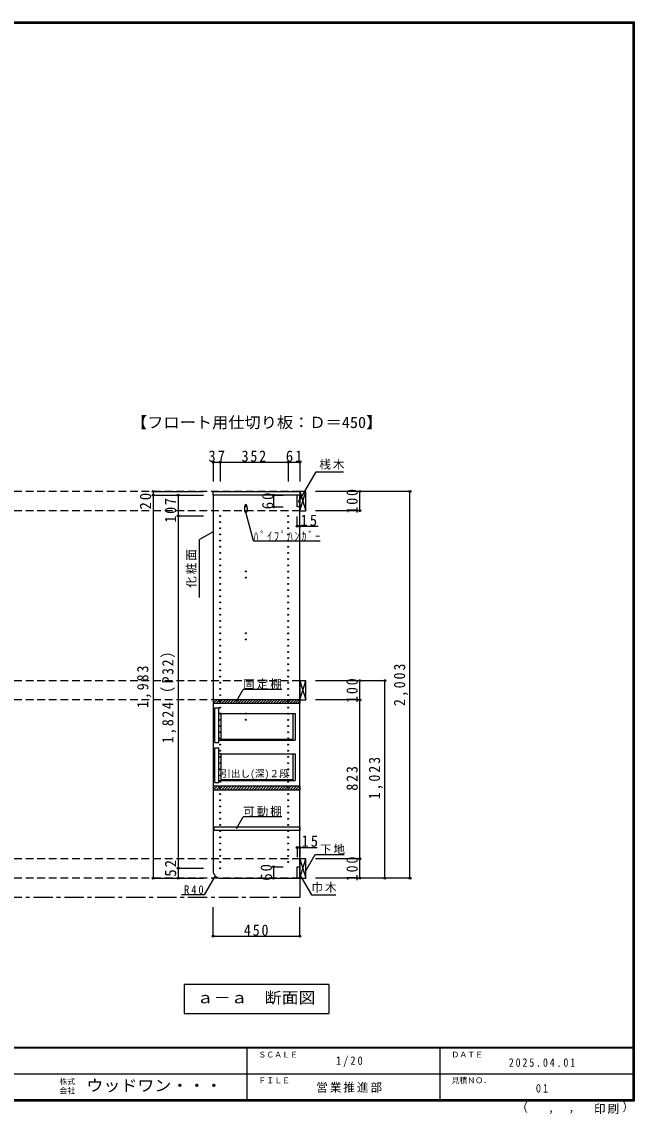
# Model space of a CAD drawing. Units: millimetres at full size, sheet at 1:20. Extents: x -3922 to 3878, y -2932 to 2722.
# Drawn here: x 707 to 3878, y -2932 to 2722 of the extents above; entities that cross this region are included whole.
import ezdxf
from ezdxf.enums import TextEntityAlignment as Align

# ---------------------------------------------------------------- set-up
doc = ezdxf.new("R2010")
doc.units = ezdxf.units.MM
doc.header["$LTSCALE"] = 20
doc.header["$PDMODE"] = 32
doc.header["$PDSIZE"] = 10
for name, pattern in [('CHAIN1', [8, 5, -1, 1, -1]), ('DASHED1', [1.8, 1.2, -0.6]), ('DASHED2', [3, 2, -1])]:
    doc.linetypes.add(name, pattern=pattern)
for name, color, linetype in [('0-2_本体', 2, 'Continuous'), ('0-3_固定棚', 3, 'Continuous'), ('0-4_可動棚', 3, 'Continuous'), ('0-5', 4, 'Continuous'), ('0-6_ﾊﾟｲﾌﾟﾊﾝｶﾞｰ', 4, 'Continuous'), ('0-7_桟木・巾木', 2, 'Continuous'), ('0-8_引き出し', 2, 'Continuous'), ('0-A_文字', 7, 'Continuous'), ('0-B_寸法', 4, 'Continuous'), ('0-C_ハッチ', 4, 'Continuous'), ('F-1_枠', 6, 'Continuous'), ('F-A_文字', 7, 'Continuous')]:
    doc.layers.add(name, color=color, linetype=linetype)
doc.styles.add('ＭＳ ゴシック', font='')
doc.styles.get('ＭＳ ゴシック').set_extended_font_data('MS Gothic')

# ---------------------------------------------------------------- blocks, each defined once
blk = doc.blocks.new('引出(深)')
at = {"layer": '0-8_引き出し'}
for p, q in [((-188.08, 200.1), (-168.08, 200.1)), ((-188.08, 21.1), (-188.08, 200.1)), ((-168.08, 21.1), (-168.08, 200.1)), ((-156.08, 170.1), (-168.08, 170.1)), ((-156.08, 32.1), (-156.08, 170.1)), ((214.76, 170.1), (226.92, 170.1)), ((214.92, 170.1), (214.92, 32.1)), ((226.92, 170.1), (226.92, 32.1)), ((-188.08, 21.1), (-168.08, 21.1)), ((-168.08, 32.1), (-156.08, 32.1)), ((-156.08, 37.6), (214.92, 37.6)), ((214.92, 32.1), (226.92, 32.1)), ((-188.08, -7.9), (-168.08, -7.9)), ((-188.08, -186.9), (-188.08, -7.9)), ((-168.08, -186.9), (-168.08, -7.9)), ((-156.08, -37.9), (-168.08, -37.9)), ((-156.08, -175.9), (-156.08, -37.9)), ((214.76, -37.9), (226.92, -37.9)), ((214.92, -37.9), (214.92, -175.9)), ((226.92, -37.9), (226.92, -175.9)), ((-188.08, -186.9), (-168.08, -186.9)), ((-168.08, -175.9), (-156.08, -175.9)), ((-156.08, -170.4), (214.92, -170.4)), ((214.92, -175.9), (226.92, -175.9))]:
    blk.add_line(p, q, dxfattribs=at)
at = {"layer": '0-8_引き出し', "color": 7}
for p, q in [((-156.08, 170.1), (214.76, 170.1)), ((-156.08, 32.1), (214.92, 32.1)), ((-156.08, -37.9), (214.76, -37.9)), ((-156.08, -175.9), (214.92, -175.9))]:
    blk.add_line(p, q, dxfattribs=at)
at = {"layer": '0-8_引き出し', "color": 7, "linetype": 'DASHED1'}
for p, q in [((214.76, 170.1), (226.92, 170.1)), ((214.76, -37.9), (226.92, -37.9))]:
    blk.add_line(p, q, dxfattribs=at)

msp = doc.modelspace()

# ---------------------------------------------------------------- linework, layer by layer
at = {"layer": '0-2_本体'}
for p, q in [((1696.94, 271.73), (1696.94, 291.73)), ((1696.94, 291.73), (2146.94, 291.73)), ((2146.94, 291.73), (2146.94, 271.73)), ((2146.94, 271.73), (1696.94, 271.73))]:
    msp.add_line(p, q, dxfattribs=at)
at = {"layer": '0-3_固定棚', "color": 2}
for p, q in [((1696.94, -785.27), (1696.94, -805.27)), ((1696.94, -785.27), (2146.94, -785.27)), ((2146.94, -785.27), (2146.94, -805.27)), ((1696.94, -805.27), (2146.94, -805.27)), ((1696.94, -1233.27), (1696.94, -1253.27)), ((1696.94, -1233.27), (2146.94, -1233.27)), ((2146.94, -1233.27), (2146.94, -1253.27)), ((1696.94, -1253.27), (2146.94, -1253.27))]:
    msp.add_line(p, q, dxfattribs=at)
at = {"layer": '0-4_可動棚', "color": 2}
msp.add_lwpolyline([(1701.94, -1444.77), (2146.94, -1444.77), (2146.94, -1464.77), (1701.94, -1464.77)], close=True, dxfattribs=at)
at = {"layer": '0-5', "color": 3}
for p, q in [((2146.94, 271.73), (1696.94, 271.73)), ((1696.94, 271.73), (1696.94, -1671.27)), ((2146.94, -1711.27), (2146.94, 271.73)), ((1736.94, -1711.27), (2146.94, -1711.27))]:
    msp.add_line(p, q, dxfattribs=at)
at = {"layer": '0-5'}
for centre in [(1866.94, 218.23), (1866.94, 186.23), (1733.94, 164.73), (1733.94, 132.73), (2085.94, 164.73), (2085.94, 132.73), (1733.94, 100.73), (1733.94, 68.73), (2085.94, 100.73), (2085.94, 68.73), (1733.94, 36.73), (1733.94, 4.73), (2085.94, 36.73), (2085.94, 4.73), (1733.94, -27.27), (2085.94, -27.27), (1733.94, -59.27), (1733.94, -91.27), (2085.94, -59.27), (2085.94, -91.27), (1733.94, -123.27), (1733.94, -155.27), (1866.94, -122.77), (1866.94, -154.77), (2085.94, -123.27), (2085.94, -155.27), (1733.94, -187.27), (1733.94, -219.27), (2085.94, -187.27), (2085.94, -219.27), (1733.94, -251.27), (1733.94, -283.27), (2085.94, -251.27), (2085.94, -283.27), (1733.94, -315.27), (2085.94, -315.27), (1733.94, -347.27), (1733.94, -379.27), (2085.94, -347.27), (2085.94, -379.27), (1733.94, -411.27), (1733.94, -443.27), (1866.94, -442.77), (2085.94, -411.27), (2085.94, -443.27), (1733.94, -475.27), (1733.94, -507.27), (1866.94, -474.77), (2085.94, -475.27), (2085.94, -507.27), (1733.94, -539.27), (2085.94, -539.27), (1733.94, -571.27), (1733.94, -603.27), (2085.94, -571.27), (2085.94, -603.27), (1733.94, -635.27), (1733.94, -667.27), (2085.94, -635.27), (2085.94, -667.27), (1733.94, -699.27), (1733.94, -731.27), (2085.94, -699.27), (2085.94, -731.27), (1733.94, -763.27), (2085.94, -763.27), (1733.94, -795.27), (1733.94, -827.27), (2085.94, -795.27), (2085.94, -827.27), (1733.94, -859.27), (1733.94, -891.27), (1866.94, -858.77), (1866.94, -890.77), (2085.94, -859.27), (2085.94, -891.27), (1733.94, -923.27), (1733.94, -955.27), (2085.94, -923.27), (2085.94, -955.27), (1733.94, -987.27), (1733.94, -1019.27), (2085.94, -987.27), (2085.94, -1019.27), (1733.94, -1051.27), (2085.94, -1051.27), (1733.94, -1083.27), (1733.94, -1115.27), (2085.94, -1083.27), (2085.94, -1115.27), (1733.94, -1147.27), (1733.94, -1179.27), (2085.94, -1147.27), (2085.94, -1179.27), (1733.94, -1211.27), (1733.94, -1243.27), (2085.94, -1211.27), (2085.94, -1243.27), (1733.94, -1275.27), (2085.94, -1275.27), (1733.94, -1307.27), (1733.94, -1339.27), (2085.94, -1307.27), (2085.94, -1339.27), (1733.94, -1371.27), (1733.94, -1403.27), (2085.94, -1371.27), (2085.94, -1403.27), (1733.94, -1435.27), (1733.94, -1467.27), (2085.94, -1435.27), (2085.94, -1467.27), (1733.94, -1499.27), (2085.94, -1499.27), (1733.94, -1531.27), (1733.94, -1563.27), (2085.94, -1531.27), (2085.94, -1563.27), (1733.94, -1595.27), (1733.94, -1627.27), (2085.94, -1595.27), (2085.94, -1627.27), (1733.94, -1659.27)]:
    msp.add_circle(centre, 2.5, dxfattribs=at)
at = {"layer": '0-5', "color": 3}
msp.add_arc((1736.94, -1671.27), 40, 180, 270, dxfattribs=at)
at = {"layer": '0-6_ﾊﾟｲﾌﾟﾊﾝｶﾞｰ', "color": 2}
for p, q in [((1859.44, 206.23), (1859.44, 191.23)), ((1874.44, 206.23), (1874.44, 191.23))]:
    msp.add_line(p, q, dxfattribs=at)
at = {"layer": '0-6_ﾊﾟｲﾌﾟﾊﾝｶﾞｰ', "color": 7}
for centre, radius, start, end in [((1905.54, 204.72), 46.13, 162.96035, 178.115), ((1866.94, 218.23), 5.5, 0, 180), ((1828.33, 204.72), 46.13, 1.885, 17.03965)]:
    msp.add_arc(centre, radius, start, end, dxfattribs=at)
at = {"layer": '0-6_ﾊﾟｲﾌﾟﾊﾝｶﾞｰ', "color": 2}
for centre, start, end in [((1866.94, 206.23), 0, 180), ((1866.94, 191.23), 180, 0)]:
    msp.add_arc(centre, 7.5, start, end, dxfattribs=at)
at = {"layer": '0-7_桟木・巾木'}
for p, q in [((2146.94, 271.73), (2131.94, 271.73)), ((2131.94, 211.73), (2131.94, 271.73)), ((2146.94, 271.73), (2146.94, 230.73)), ((2131.94, -1651.27), (2146.94, -1651.27)), ((2146.94, -1651.27), (2146.94, -1711.27))]:
    msp.add_line(p, q, dxfattribs=at)
for points in [[(2146.94, 211.73), (2135.44, 211.73), (2131.94, 211.73)], [(2146.94, -1711.27), (2131.94, -1711.27), (2131.94, -1651.27)]]:
    msp.add_lwpolyline(points, dxfattribs=at)
at = {"layer": '0-8_引き出し', "color": 3}
for p, q in [((2146.94, 291.73), (2146.94, 191.73)), ((2176.94, 291.73), (2146.94, 291.73)), ((2176.94, 191.73), (2176.94, 291.73)), ((2146.94, 191.73), (2176.94, 191.73)), ((2146.94, -1611.27), (2146.94, -1711.27)), ((2176.94, -1611.27), (2146.94, -1611.27)), ((2176.94, -1711.27), (2176.94, -1611.27)), ((2146.94, -1711.27), (2176.94, -1711.27))]:
    msp.add_line(p, q, dxfattribs=at)
at = {"layer": '0-8_引き出し', "color": 7}
for p, q in [((2146.94, 191.73), (2176.94, 291.73)), ((2146.94, 291.73), (2176.94, 191.73)), ((2146.94, -688.27), (2176.94, -788.27)), ((2146.94, -788.27), (2176.94, -688.27)), ((2146.94, -1711.27), (2176.94, -1611.27)), ((2146.94, -1611.27), (2176.94, -1711.27))]:
    msp.add_line(p, q, dxfattribs=at)
at = {"layer": '0-8_引き出し', "color": 3}
msp.add_lwpolyline([(2176.94, -788.27), (2176.94, -688.27), (2146.94, -688.27), (2146.94, -788.27)], close=True, dxfattribs=at)
at = {"layer": '0-A_文字'}
for p, q in [((2140.27, 236.27), (2231.14, 393.67)), ((2231.14, 393.67), (2373.37, 393.67)), ((1906.68, 35.43), (1866.94, 183.73)), ((1696.94, 82.66), (1626.94, 42.25)), ((1626.94, -257.75), (1626.94, 42.25)), ((1906.68, 35.43), (2251.68, 35.43)), ((1817.81, -794.33), (1852.83, -733.68)), ((2052.83, -733.68), (1852.83, -733.68)), ((1817.81, -1453.83), (1852.83, -1393.18)), ((2052.83, -1393.18), (1852.83, -1393.18)), ((2176.94, -1672.95), (2225.71, -1588.48)), ((2225.71, -1588.48), (2376.24, -1588.48)), ((2296.94, -2261.27), (2296.94, -2411.27)), ((1546.94, -2411.27), (2296.94, -2411.27))]:
    msp.add_line(p, q, dxfattribs=at)
at = {"layer": '0-A_文字', "linetype": 'CHAIN1'}
for p, q in [((2146.94, -1711.27), (2146.94, -1811.27)), ((2146.94, -1811.27), (-2203.06, -1811.27))]:
    msp.add_line(p, q, dxfattribs=at)
at = {"layer": '0-A_文字'}
for points in [[(2143.13, -1687.54), (2206.37, -1797.08), (2332.4, -1797.08)], [(1708.09, -1698.98), (1651.45, -1797.08), (1534.39, -1797.08)], [(2296.94, -2261.27), (1546.94, -2261.27), (1546.94, -2411.27)]]:
    msp.add_lwpolyline(points, dxfattribs=at)
at = {"layer": '0-B_寸法'}
for p, q in [((1696.94, 442.73), (1696.94, 342.73)), ((1696.94, 442.73), (2146.94, 442.73)), ((1733.94, 442.73), (1733.94, 342.73)), ((2085.94, 442.73), (2085.94, 342.73)), ((2146.94, 442.73), (2146.94, 342.73)), ((1386.94, 291.73), (1386.94, 271.73)), ((1386.94, 291.73), (1646.94, 291.73)), ((2456.94, 291.73), (2226.94, 291.73)), ((2716.94, 291.73), (2226.94, 291.73)), ((2456.94, 191.73), (2456.94, 291.73)), ((2716.94, -1711.27), (2716.94, 291.73)), ((1386.94, 271.73), (1646.94, 271.73)), ((1386.94, 271.73), (1386.94, -1711.27)), ((1516.94, 271.73), (1646.94, 271.73)), ((1516.94, 271.73), (1516.94, 164.73)), ((2009.94, 271.73), (2009.94, 211.73)), ((2009.94, 271.73), (2059.94, 271.73)), ((2009.94, 211.73), (2059.94, 211.73)), ((2456.94, 191.73), (2226.94, 191.73)), ((1516.94, 164.73), (1646.94, 164.73)), ((1516.94, 164.73), (1516.94, -1659.27)), ((2131.94, 111.73), (2131.94, 161.73)), ((2146.94, 111.73), (2146.94, 161.73)), ((2131.94, 111.73), (2241.69, 111.73)), ((2456.94, -688.27), (2226.94, -688.27)), ((2456.94, -788.27), (2456.94, -688.27)), ((2586.94, -688.27), (2456.94, -688.27)), ((2586.94, -1711.27), (2586.94, -688.27)), ((2456.94, -788.27), (2226.94, -788.27)), ((2456.94, -1611.27), (2456.94, -788.27)), ((2131.94, -1551.27), (2131.94, -1601.27)), ((2131.94, -1551.27), (2235.4, -1551.27)), ((2146.94, -1551.27), (2146.94, -1601.27)), ((2456.94, -1611.27), (2226.94, -1611.27)), ((2456.94, -1711.27), (2456.94, -1611.27)), ((1516.94, -1659.27), (1646.94, -1659.27)), ((1516.94, -1659.27), (1516.94, -1711.27)), ((2009.94, -1651.27), (2009.94, -1711.27)), ((2009.94, -1651.27), (2059.94, -1651.27)), ((1386.94, -1711.27), (1646.94, -1711.27)), ((1516.94, -1711.27), (1646.94, -1711.27)), ((2009.94, -1711.27), (2059.94, -1711.27)), ((2456.94, -1711.27), (2226.94, -1711.27)), ((2586.94, -1711.27), (2456.94, -1711.27)), ((2716.94, -1711.27), (2586.94, -1711.27)), ((1696.94, -2011.27), (1696.94, -1861.27)), ((2146.94, -2011.27), (2146.94, -1861.27)), ((1696.94, -2011.27), (2146.94, -2011.27))]:
    msp.add_line(p, q, dxfattribs=at)
at = {"layer": '0-B_寸法', "linetype": 'DASHED2'}
for p, q in [((2146.94, 291.73), (-2203.06, 291.73)), ((2146.94, 191.73), (-2203.06, 191.73)), ((2146.94, -688.27), (-2203.06, -688.27)), ((2146.94, -788.27), (-2203.06, -788.27)), ((2146.94, -1611.27), (-2203.06, -1611.27)), ((2146.94, -1711.27), (-2203.06, -1711.27))]:
    msp.add_line(p, q, dxfattribs=at)
at = {"layer": '0-B_寸法', "color": 7}
for p in [(1696.94, 442.73), (1733.94, 442.73), (2085.94, 442.73), (2146.94, 442.73), (1386.94, 291.73), (2456.94, 291.73), (2716.94, 291.73), (1386.94, 271.73), (1516.94, 271.73), (2009.94, 271.73), (1516.94, 164.73), (2009.94, 211.73), (2456.94, 191.73), (2131.94, 111.73), (2146.94, 111.73), (2456.94, -688.27), (2586.94, -688.27), (2456.94, -788.27), (2131.94, -1551.27), (2146.94, -1551.27), (2456.94, -1611.27), (1516.94, -1659.27), (2009.94, -1651.27), (1386.94, -1711.27), (1516.94, -1711.27), (2009.94, -1711.27), (2456.94, -1711.27), (2586.94, -1711.27), (2716.94, -1711.27), (1696.94, -2011.27), (2146.94, -2011.27)]:
    msp.add_point(p, dxfattribs=at)
at = {"layer": '0-C_ハッチ'}
for p, q in [((1696.94, -794.22), (1705.89, -785.27)), ((1700.03, -805.27), (1720.03, -785.27)), ((1714.17, -805.27), (1734.17, -785.27)), ((1728.31, -805.27), (1748.31, -785.27)), ((1742.45, -805.27), (1762.45, -785.27)), ((1756.6, -805.27), (1776.6, -785.27)), ((1770.74, -805.27), (1790.74, -785.27)), ((1784.88, -805.27), (1804.88, -785.27)), ((1799.02, -805.27), (1819.02, -785.27)), ((1813.17, -805.27), (1833.17, -785.27)), ((1827.31, -805.27), (1847.31, -785.27)), ((1841.45, -805.27), (1861.45, -785.27)), ((1855.59, -805.27), (1875.59, -785.27)), ((1869.73, -805.27), (1889.73, -785.27)), ((1883.88, -805.27), (1903.88, -785.27)), ((1898.02, -805.27), (1918.02, -785.27)), ((1912.16, -805.27), (1932.16, -785.27)), ((1926.3, -805.27), (1946.3, -785.27)), ((1940.44, -805.27), (1960.44, -785.27)), ((1954.59, -805.27), (1974.59, -785.27)), ((1968.73, -805.27), (1988.73, -785.27)), ((1982.87, -805.27), (2002.87, -785.27)), ((1997.01, -805.27), (2017.01, -785.27)), ((2011.16, -805.27), (2031.16, -785.27)), ((2025.3, -805.27), (2045.3, -785.27)), ((2039.44, -805.27), (2059.44, -785.27)), ((2053.58, -805.27), (2073.58, -785.27)), ((2067.72, -805.27), (2087.72, -785.27)), ((2081.87, -805.27), (2101.87, -785.27)), ((2096.01, -805.27), (2116.01, -785.27)), ((2110.15, -805.27), (2130.15, -785.27)), ((2124.29, -805.27), (2144.29, -785.27)), ((2138.43, -805.27), (2146.94, -796.76)), ((1696.94, -1242.22), (1705.89, -1233.27)), ((1700.03, -1253.27), (1720.03, -1233.27)), ((1714.17, -1253.27), (1734.17, -1233.27)), ((1728.31, -1253.27), (1748.31, -1233.27)), ((1742.45, -1253.27), (1762.45, -1233.27)), ((1756.6, -1253.27), (1776.6, -1233.27)), ((1770.74, -1253.27), (1790.74, -1233.27)), ((1784.88, -1253.27), (1804.88, -1233.27)), ((1799.02, -1253.27), (1819.02, -1233.27)), ((1813.17, -1253.27), (1833.17, -1233.27)), ((1827.31, -1253.27), (1847.31, -1233.27)), ((1841.45, -1253.27), (1861.45, -1233.27)), ((1855.59, -1253.27), (1875.59, -1233.27)), ((1869.73, -1253.27), (1889.73, -1233.27)), ((1883.88, -1253.27), (1903.88, -1233.27)), ((1898.02, -1253.27), (1918.02, -1233.27)), ((1912.16, -1253.27), (1932.16, -1233.27)), ((1926.3, -1253.27), (1946.3, -1233.27)), ((1940.44, -1253.27), (1960.44, -1233.27)), ((1954.59, -1253.27), (1974.59, -1233.27)), ((1968.73, -1253.27), (1988.73, -1233.27)), ((1982.87, -1253.27), (2002.87, -1233.27)), ((1997.01, -1253.27), (2017.01, -1233.27)), ((2011.16, -1253.27), (2031.16, -1233.27)), ((2025.3, -1253.27), (2045.3, -1233.27)), ((2039.44, -1253.27), (2059.44, -1233.27)), ((2053.58, -1253.27), (2073.58, -1233.27)), ((2067.72, -1253.27), (2087.72, -1233.27)), ((2081.87, -1253.27), (2101.87, -1233.27)), ((2096.01, -1253.27), (2116.01, -1233.27)), ((2110.15, -1253.27), (2130.15, -1233.27)), ((2124.29, -1253.27), (2144.29, -1233.27)), ((2138.43, -1253.27), (2146.94, -1244.76))]:
    msp.add_line(p, q, dxfattribs=at)
at = {"layer": 'F-1_枠'}
for p, q in [((-3922.03, 2722.29), (3877.97, 2722.29)), ((-3922.03, 2718.96), (3877.97, 2718.96)), ((-3922.03, 2715.63), (3877.97, 2715.63)), ((3871.3, 2722.29), (3871.3, -2864.37)), ((3874.63, 2722.29), (3874.63, -2864.37)), ((3877.97, 2722.29), (3877.97, -2864.37)), ((3877.97, -2587.71), (-3922.03, -2587.71)), ((3877.97, -2591.04), (-3922.03, -2591.04)), ((1871.3, -2591.04), (1871.3, -2857.71)), ((2871.3, -2591.04), (2871.3, -2857.71)), ((-22.03, -2724.37), (3871.3, -2724.38)), ((3877.97, -2857.71), (-3922.03, -2857.71)), ((3877.97, -2861.04), (-3922.03, -2861.04)), ((3877.97, -2864.37), (-3922.03, -2864.37))]:
    msp.add_line(p, q, dxfattribs=at)

# ---------------------------------------------------------------- block references
at = {"layer": '0-A_文字'}
msp.add_blockref('引出(深)', (1895.02, -1028.87), dxfattribs=at)

# ---------------------------------------------------------------- texts
at = {"layer": '0-A_文字', "style": 'ＭＳ ゴシック'}
for s, width, p in [('【フロート用仕切り板：Ｄ＝450】', 1.05, (1271.94, 601.73)), ('ａ－ａ\u3000断面図', 1.1, (1611.94, -2376.27))]:
    msp.add_text(s, height=58.65, dxfattribs=dict(at, width=width)).set_placement(p, align=Align.BOTTOM_LEFT)
msp.add_text('引出し(深)２段', height=36.66, dxfattribs=at).set_placement((1738.94, -1199.27), align=Align.BOTTOM_LEFT)
at = {"layer": '0-A_文字', "char_height": 43.99, "attachment_point": 7, "style": 'ＭＳ ゴシック'}
for s, insert in [('\\T1.17;桟木', (2247.35, 403.88)), ('\\T1.39;\\W0.85;ﾊﾟｲﾌﾟﾊﾝｶﾞｰ', (1906.68, 35.43)), ('\\T1.17;固定棚', (1852.83, -733.68)), ('\\T1.17;可動棚', (1852.83, -1393.18)), ('\\T1.17;下地', (2250.21, -1588.48)), ('\\T1.38;\\W0.9;R40', (1546.94, -1792.95)), ('\\T1.17;巾木', (2206.37, -1785.14))]:
    msp.add_mtext(s, dxfattribs=dict(at, insert=insert))
at = {"layer": '0-A_文字', "insert": (1611.94, -207.75), "char_height": 43.99, "attachment_point": 7, "rotation": 90, "style": 'ＭＳ ゴシック'}
msp.add_mtext('\\T1.17;化粧面', dxfattribs=at)
at = {"layer": '0-B_寸法', "color": 7, "char_height": 58.65, "attachment_point": 7, "style": 'ＭＳ ゴシック'}
for s, insert in [('\\T1.27;\\W0.95;37', (1672.94, 443.94)), ('\\T1.27;\\W0.9;352', (1844.94, 443.94)), ('\\T1.27;\\W0.95;61', (2073.94, 443.94)), ('\\T1.27;\\W0.95;15', (2149.83, 111.73)), ('\\T1.27;\\W0.95;15', (2154.85, -1548.8)), ('\\T1.27;\\W0.9;450', (1856.94, -2010.06))]:
    msp.add_mtext(s, dxfattribs=dict(at, insert=insert))
at = {"layer": '0-B_寸法', "color": 7, "char_height": 58.65, "attachment_point": 7, "rotation": 90, "style": 'ＭＳ ゴシック'}
for s, insert in [('\\T1.27;\\W0.9;100', (2446.94, 176.73)), ('\\T1.27;\\W0.95;20', (1376.94, 197.78)), ('\\T1.27;\\W0.9;107', (1506.94, 129.78)), ('\\T1.27;\\W0.95;60', (2009.94, 199.23)), ('\\T1.23;\\W0.9;1,824（P32）', (1506.94, -1012.27)), ('\\T1.28;\\W0.9;1,983', (1376.94, -829.77)), ('\\T1.28;\\W0.9;2,003', (2706.94, -819.77)), ('\\T1.27;\\W0.9;100', (2446.94, -803.27)), ('\\T1.28;\\W0.9;1,023', (2576.94, -1302.77)), ('\\T1.27;\\W0.9;823', (2446.94, -1257.77)), ('\\T1.27;\\W0.95;52', (1506.94, -1703)), ('\\T1.27;\\W0.9;100', (2446.94, -1726.27)), ('\\T1.27;\\W0.95;60', (2002.33, -1723.77))]:
    msp.add_mtext(s, dxfattribs=dict(at, insert=insert))
at = {"layer": 'F-A_文字', "style": 'ＭＳ ゴシック'}
for s, height, p in [('ＳＣＡＬＥ', 29.33, (1931.3, -2647.71)), ('ＤＡＴＥ', 29.33, (2931.3, -2647.71)), ('株式', 29.33, (901.3, -2787.04)), ('ＦＩＬＥ', 29.33, (1931.3, -2781.04)), ('見積ＮＯ．', 29.33, (2931.3, -2781.04)), ('会社', 29.33, (901.3, -2835.04)), ('（', 43.99, (3267.32, -2933.25)), ('）', 43.99, (3816.9, -2930.46)), (',', 43.99, (3432.15, -2933.25)), (',', 43.99, (3538.1, -2931.39))]:
    msp.add_text(s, height=height, dxfattribs=at).set_placement(p, align=Align.BOTTOM_LEFT)
at = {"layer": 'F-A_文字', "style": 'ＭＳ ゴシック', "width": 1.1}
msp.add_text('ウッドワン・・・', height=58.65, dxfattribs=at).set_placement((1041.3, -2831.04), align=Align.BOTTOM_LEFT)
at = {"layer": 'F-A_文字', "char_height": 43.99, "attachment_point": 7, "style": 'ＭＳ ゴシック'}
for s, insert in [('\\T1.38;\\W0.9;1/20', (2333.8, -2687.71)), ('\\T1.39;\\W0.85;2025.04.01', (3228.8, -2687.71)), ('\\T1.17;営業推進部', (2231.3, -2821.04)), ('\\T1.36;\\W0.9;01', (3368.8, -2821.04)), ('\\T1.17;印刷', (3670.07, -2932.32))]:
    msp.add_mtext(s, dxfattribs=dict(at, insert=insert))

doc.saveas('drawing.dxf')
